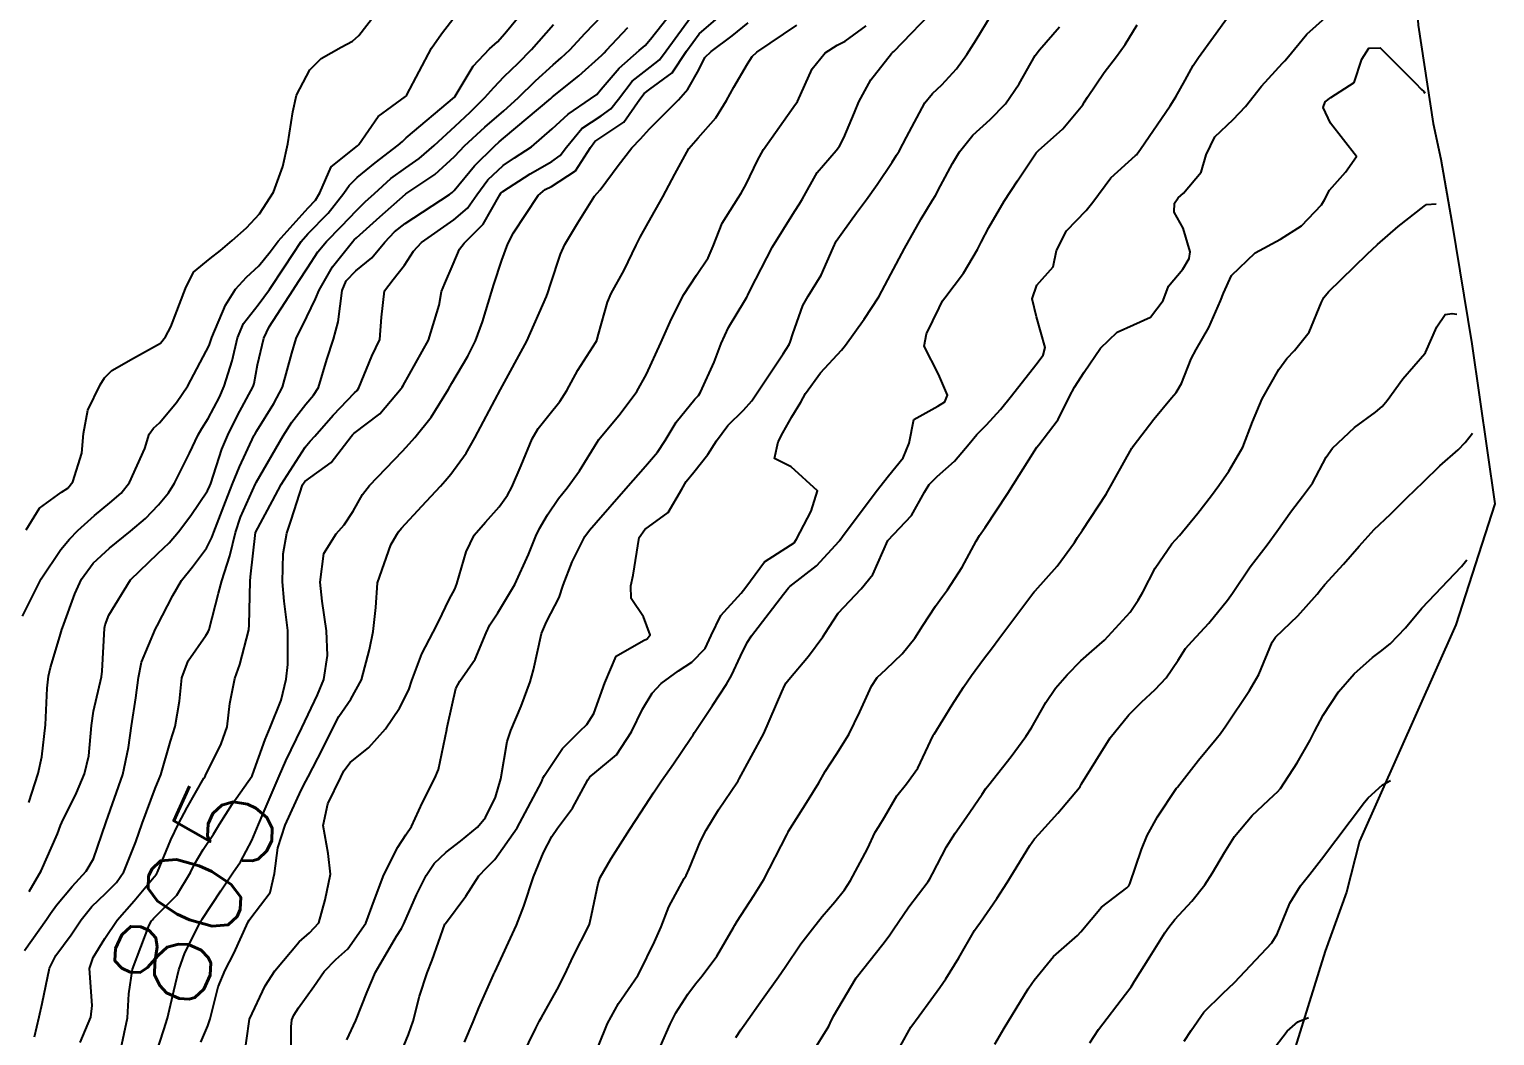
# Model space of a CAD drawing. Header units: metres. Extents: x 307586 to 320046, y 7427249 to 7434250.
# Drawn here: x 319628.2 to 319688.5, y 7428049.3 to 7428090.7 of the extents above; entities that cross this region are included whole.
import ezdxf
from ezdxf.enums import TextEntityAlignment as Align

# ---------------------------------------------------------------- set-up
doc = ezdxf.new("R2010")
doc.units = ezdxf.units.M
doc.header["$MEASUREMENT"] = 0
for name, color, linetype in [('Area', 45, 'Continuous'), ('Cotas', 45, 'Continuous'), ('Curvas de Nivel 1m', 11, 'Continuous'), ('Curvas de Nivel 5m', 15, 'Continuous')]:
    doc.layers.add(name, color=color, linetype=linetype)
doc.styles.add('Style-STANDARD', font='STANDARD.shx')

msp = doc.modelspace()

# ---------------------------------------------------------------- linework, layer by layer
at = {"layer": 'Area'}
msp.add_polyline3d([(319680.504, 7428131.322, 797.167), (319681.657, 7428122.51, 801.926), (319682.036, 7428118.737, 799.927), (319683.315, 7428109, 808.707), (319684.799, 7428097.795, 815.316), (319685.151, 7428093.786, 814.606), (319685.343, 7428090.855, 815.206), (319685.949, 7428086.814, 816.097), (319686.269, 7428085.34, 815.987), (319686.715, 7428082.757, 816.797), (319687.545, 7428077.747, 817.767), (319688.484, 7428071.179, 818.994), (319686.885, 7428066.201, 819.516), (319682.919, 7428057.313, 820.177), (319682.395, 7428055.214, 820.488), (319681.515, 7428052.785, 820.687), (319677.749, 7428040.725, 821.817)], dxfattribs=at)
at = {"layer": 'Curvas de Nivel 1m', "flags": 128}
for points, elevation in [([(319628.087, 7428070.101), (319628.627, 7428070.992), (319629.537, 7428071.653), (319629.793, 7428071.823), (319630.006, 7428072.075), (319630.367, 7428073.26), (319630.439, 7428074.071), (319630.624, 7428075.023), (319631.122, 7428076.065), (319631.301, 7428076.358), (319631.599, 7428076.66), (319632.496, 7428077.159), (319633.61, 7428077.782), (319633.814, 7428078.037), (319634.028, 7428078.445), (319634.636, 7428080.025), (319634.971, 7428080.692), (319635.652, 7428081.252), (319636.074, 7428081.589), (319636.559, 7428082.001), (319637.144, 7428082.52), (319637.674, 7428083.098), (319638.259, 7428083.981), (319638.637, 7428085.037), (319638.846, 7428085.973), (319639.049, 7428087.293), (319639.199, 7428087.968), (319639.743, 7428089.014), (319640.22, 7428089.483), (319641.038, 7428089.947), (319641.508, 7428090.191), (319641.76, 7428090.432), (319642.428, 7428091.279)], 798), ([(319630.304, 7428049.029), (319630.747, 7428050.065), (319630.794, 7428050.551), (319630.687, 7428052.066), (319630.844, 7428052.528), (319631.315, 7428053.306), (319631.825, 7428054.052), (319632.518, 7428054.859), (319633.35, 7428055.841), (319633.437, 7428055.944), (319633.483, 7428056.029), (319634.033, 7428057.357), (319634.348, 7428058.02), (319634.703, 7428058.693), (319635.392, 7428059.896), (319635.439, 7428059.963), (319635.46, 7428060.009), (319636.106, 7428061.31), (319636.355, 7428062.001), (319636.465, 7428062.967), (319636.669, 7428063.998), (319636.876, 7428064.571), (319637.239, 7428065.992), (319637.261, 7428066.206), (319637.299, 7428067.992), (319637.315, 7428068.171), (319637.513, 7428069.99), (319638.219, 7428071.293), (319638.569, 7428071.975), (319639.558, 7428073.505), (319639.769, 7428073.75), (319639.961, 7428073.956), (319640.707, 7428074.817), (319641.59, 7428075.731), (319641.695, 7428075.835), (319641.762, 7428075.938), (319642.302, 7428077.237), (319642.627, 7428077.93), (319642.702, 7428078.85), (319642.816, 7428079.928), (319643.174, 7428080.39), (319643.649, 7428080.979), (319644.01, 7428081.563), (319644.343, 7428081.91), (319645.673, 7428082.851), (319646.234, 7428083.328), (319646.614, 7428083.881), (319647.071, 7428084.498), (319647.701, 7428085.082), (319648.166, 7428085.403), (319648.867, 7428085.853), (319649.72, 7428086.584), (319650.373, 7428087.187), (319651.287, 7428087.824), (319651.556, 7428088.001), (319651.739, 7428088.213), (319652.478, 7428089.087), (319653.295, 7428089.805), (319653.547, 7428090.02), (319653.768, 7428090.279), (319654.95, 7428091.782)], 804), ([(319651.255, 7428047.98), (319651.99, 7428049.809), (319652.449, 7428050.639), (319653.234, 7428051.791), (319653.304, 7428051.911), (319653.932, 7428053.169), (319654.205, 7428053.781), (319654.513, 7428054.601), (319655.151, 7428055.772), (319655.228, 7428055.897), (319655.357, 7428056.165), (319655.822, 7428057.312), (319656.045, 7428057.763), (319656.554, 7428058.589), (319657.337, 7428059.751), (319657.364, 7428059.79), (319657.404, 7428059.866), (319658.429, 7428061.735), (319659.157, 7428063.441), (319659.29, 7428063.722), (319659.348, 7428063.818), (319659.446, 7428063.95), (319660.262, 7428064.911), (319660.845, 7428065.706), (319661.092, 7428066.089), (319661.483, 7428066.673), (319662.42, 7428067.686), (319662.907, 7428068.273), (319663.523, 7428069.67), (319664.498, 7428070.695), (319665.027, 7428071.655), (319665.227, 7428071.973), (319665.549, 7428072.3), (319666.272, 7428072.926), (319666.868, 7428073.637), (319667.181, 7428074.021), (319667.575, 7428074.416), (319668.16, 7428075.046), (319668.607, 7428075.615), (319669.606, 7428076.886), (319669.918, 7428077.289), (319669.994, 7428077.596), (319669.632, 7428078.86), (319669.46, 7428079.603), (319669.648, 7428080.156), (319670.327, 7428080.922), (319670.466, 7428081.592), (319670.867, 7428082.392), (319671.679, 7428083.237), (319671.95, 7428083.577), (319672.692, 7428084.576), (319673.712, 7428085.498), (319673.745, 7428085.527), (319673.772, 7428085.559), (319673.916, 7428085.758), (319675.142, 7428087.539), (319675.374, 7428087.899), (319675.749, 7428088.594), (319676.086, 7428089.199), (319676.299, 7428089.525), (319676.917, 7428090.373), (319677.746, 7428091.51)], 814), ([(319627.931, 7428066.557), (319628.695, 7428068.092), (319629.505, 7428069.299), (319629.862, 7428069.723), (319630.205, 7428070.073), (319630.892, 7428070.697), (319631.53, 7428071.22), (319631.983, 7428071.606), (319632.336, 7428072.048), (319632.957, 7428073.446), (319633.139, 7428074.044), (319633.325, 7428074.284), (319633.57, 7428074.507), (319634.27, 7428075.342), (319634.726, 7428076.023), (319635.61, 7428077.679), (319635.697, 7428077.925), (319635.723, 7428078.009), (319636.283, 7428079.346), (319636.698, 7428079.999), (319637.138, 7428080.497), (319637.647, 7428080.957), (319638.113, 7428081.526), (319638.453, 7428081.978), (319639.677, 7428083.34), (319639.98, 7428083.657), (319640.156, 7428083.955), (319640.624, 7428085.026), (319641.712, 7428085.891), (319641.74, 7428085.912), (319641.769, 7428085.939), (319642.565, 7428087.091), (319643.687, 7428087.92), (319643.712, 7428087.941), (319643.734, 7428087.984), (319644.751, 7428089.905), (319645.166, 7428090.495), (319645.774, 7428091.274)], 799), ([(319628.016, 7428052.806), (319628.916, 7428054.086), (319629.082, 7428054.328), (319629.332, 7428054.674), (319629.977, 7428055.44), (319630.547, 7428056.068), (319630.846, 7428056.577), (319631.357, 7428058.06), (319631.373, 7428058.096), (319632.057, 7428060.05), (319632.293, 7428061.163), (319632.416, 7428062.045), (319632.589, 7428063.197), (319632.697, 7428064.041), (319632.826, 7428064.666), (319633.407, 7428066.031), (319633.474, 7428066.16), (319634.109, 7428067.401), (319634.475, 7428068.02), (319634.924, 7428068.59), (319635.506, 7428069.355), (319635.725, 7428069.793), (319635.804, 7428070.007), (319636.275, 7428071.259), (319636.567, 7428072), (319636.85, 7428072.697), (319637.462, 7428073.991), (319637.497, 7428074.057), (319637.566, 7428074.181), (319638.266, 7428075.296), (319638.625, 7428075.975), (319639.011, 7428077.373), (319639.185, 7428077.966), (319639.622, 7428078.854), (319639.984, 7428079.602), (319640.128, 7428079.955), (319640.679, 7428080.918), (319641.498, 7428081.942), (319641.577, 7428082.027), (319641.665, 7428082.113), (319642.631, 7428082.973), (319643.683, 7428083.905), (319643.7, 7428083.92), (319644.888, 7428084.709), (319645.706, 7428085.449), (319645.916, 7428085.682), (319646.118, 7428085.886), (319646.945, 7428086.653), (319647.727, 7428087.325), (319648.317, 7428087.861), (319649.028, 7428088.567), (319649.754, 7428089.222), (319650.093, 7428089.502), (319650.438, 7428089.833), (319651.075, 7428090.522), (319651.777, 7428091.247)], 802), ([(319628.201, 7428055.236), (319628.697, 7428056.09), (319629.368, 7428057.604), (319629.493, 7428057.957), (319629.544, 7428058.078), (319630.158, 7428059.3), (319630.486, 7428060.069), (319630.655, 7428060.817), (319630.774, 7428062.066), (319630.846, 7428062.648), (319631.177, 7428064.063), (319631.214, 7428064.295), (319631.305, 7428066.062), (319631.334, 7428066.201), (319631.478, 7428066.597), (319632.379, 7428068.047), (319633.504, 7428069.13), (319633.965, 7428069.568), (319634.345, 7428070.022), (319634.85, 7428070.69), (319635.538, 7428071.708), (319635.638, 7428071.912), (319635.672, 7428072.009), (319636.136, 7428073.426), (319636.373, 7428074.002), (319636.775, 7428074.798), (319637.416, 7428075.992), (319637.463, 7428076.122), (319637.602, 7428076.891), (319637.861, 7428077.986), (319638.081, 7428078.446), (319639.068, 7428079.968), (319639.289, 7428080.314), (319639.647, 7428080.877), (319640.082, 7428081.53), (319640.429, 7428081.952), (319641.036, 7428082.58), (319641.676, 7428083.244), (319642.031, 7428083.584), (319642.406, 7428083.933), (319643.075, 7428084.543), (319643.699, 7428084.989), (319644.246, 7428085.37), (319644.861, 7428085.903), (319645.721, 7428086.702), (319646.342, 7428087.269), (319646.953, 7428087.878), (319647.316, 7428088.295), (319647.746, 7428088.734), (319648.325, 7428089.291), (319648.872, 7428089.853), (319649.773, 7428090.878)], 801), ([(319628.43, 7428049.258), (319628.617, 7428050.09), (319628.737, 7428050.633), (319629.044, 7428052.084), (319629.308, 7428052.613), (319629.94, 7428053.451), (319630.35, 7428054.07), (319630.777, 7428054.62), (319631.339, 7428055.15), (319631.798, 7428055.601), (319632.105, 7428056.049), (319632.598, 7428057.274), (319632.854, 7428058.038), (319633.387, 7428059.465), (319633.556, 7428059.864), (319633.62, 7428060.028), (319634.014, 7428061.424), (319634.204, 7428062.022), (319634.393, 7428063.061), (319634.488, 7428064.02), (319634.749, 7428064.722), (319635.469, 7428065.761), (319635.57, 7428065.91), (319635.609, 7428066.009), (319635.989, 7428067.504), (319636.129, 7428068.004), (319636.462, 7428069.042), (319636.699, 7428069.998), (319636.898, 7428070.62), (319637.515, 7428071.99), (319637.522, 7428072.011), (319637.544, 7428072.05), (319638.656, 7428073.974), (319639.012, 7428074.527), (319639.583, 7428075.269), (319639.907, 7428075.638), (319640.109, 7428075.955), (319640.447, 7428077.109), (319640.723, 7428077.949), (319640.912, 7428078.655), (319641.077, 7428079.946), (319641.24, 7428080.343), (319641.645, 7428080.751), (319642.299, 7428081.288), (319642.838, 7428081.928), (319643.233, 7428082.358), (319643.671, 7428082.701), (319645.488, 7428083.893), (319645.604, 7428083.971), (319645.685, 7428084.054), (319646.519, 7428085.063), (319647.341, 7428085.874), (319647.535, 7428086.052), (319647.716, 7428086.204), (319649.662, 7428087.841), (319649.7, 7428087.874), (319649.734, 7428087.905), (319650.81, 7428088.767), (319651.76, 7428089.616), (319651.862, 7428089.719), (319651.957, 7428089.818), (319652.829, 7428090.753)], 803), ([(319633.253, 7428048.03), (319633.748, 7428049.545), (319633.89, 7428050.024), (319634.154, 7428051.158), (319634.359, 7428052.019), (319634.614, 7428052.713), (319635.269, 7428054.011), (319635.291, 7428054.042), (319635.324, 7428054.095), (319636.086, 7428055.258), (319636.589, 7428055.998), (319636.892, 7428056.46), (319637.366, 7428057.329), (319637.644, 7428057.986), (319637.836, 7428058.441), (319638.484, 7428059.974), (319638.759, 7428060.613), (319639.423, 7428061.96), (319640.067, 7428063.323), (319640.321, 7428063.951), (319640.473, 7428064.935), (319640.434, 7428065.95), (319640.262, 7428067.175), (319640.178, 7428067.953), (319640.321, 7428069.135), (319640.827, 7428069.947), (319641.156, 7428070.306), (319641.527, 7428070.872), (319641.916, 7428071.555), (319642.201, 7428071.93), (319643.557, 7428073.34), (319643.831, 7428073.636), (319644.068, 7428073.905), (319644.738, 7428074.74), (319645.457, 7428075.892), (319645.595, 7428076.137), (319646.249, 7428077.241), (319646.57, 7428077.88), (319646.848, 7428078.651), (319647.221, 7428079.874), (319647.323, 7428080.188), (319647.653, 7428081.193), (319647.895, 7428081.867), (319648.125, 7428082.32), (319649.146, 7428083.848), (319649.434, 7428084.097), (319649.689, 7428084.225), (319650.672, 7428084.857), (319651.29, 7428085.824), (319651.467, 7428086.071), (319651.717, 7428086.231), (319652.666, 7428086.869), (319653.325, 7428087.804), (319653.497, 7428088.042), (319653.739, 7428088.22), (319654.647, 7428088.889), (319655.237, 7428089.778), (319655.77, 7428090.492), (319656.451, 7428091.088)], 806), ([(319635.263, 7428049.044), (319635.561, 7428049.716), (319635.645, 7428050.006), (319635.979, 7428051.317), (319636.272, 7428052), (319636.62, 7428052.686), (319637.215, 7428053.991), (319637.252, 7428054.062), (319637.325, 7428054.149), (319638.124, 7428055.196), (319638.292, 7428055.976), (319638.427, 7428057.038), (319638.734, 7428057.97), (319639.387, 7428059.403), (319639.581, 7428059.768), (319639.686, 7428059.957), (319640.275, 7428061.087), (319640.697, 7428061.947), (319640.947, 7428062.425), (319641.435, 7428063.144), (319641.881, 7428063.933), (319642.201, 7428065.19), (319642.349, 7428065.927), (319642.47, 7428066.912), (319642.536, 7428067.924), (319643.077, 7428069.485), (319643.327, 7428069.913), (319643.399, 7428070.027), (319643.517, 7428070.173), (319644.353, 7428071.079), (319645.124, 7428071.894), (319645.322, 7428072.115), (319645.548, 7428072.389), (319646.182, 7428073.258), (319646.532, 7428073.88), (319646.892, 7428074.558), (319647.593, 7428075.87), (319648.676, 7428077.854), (319649.49, 7428079.692), (319649.545, 7428079.841), (319649.646, 7428080.19), (319650.056, 7428081.439), (319650.244, 7428081.834), (319650.777, 7428082.724), (319651.461, 7428083.822), (319651.563, 7428083.943), (319651.687, 7428084.083), (319652.431, 7428085.084), (319652.994, 7428085.807), (319653.345, 7428086.175), (319653.721, 7428086.587), (319654.908, 7428087.782), (319655.3, 7428088.216), (319655.752, 7428089.015), (319656.003, 7428089.524), (319656.251, 7428089.765), (319657.114, 7428090.412), (319657.775, 7428090.947)], 807), ([(319637.015, 7428048.233), (319637.273, 7428049.99), (319637.918, 7428051.356), (319638.308, 7428051.975), (319639.315, 7428053.173), (319639.731, 7428053.544), (319640.121, 7428053.952), (319640.386, 7428054.9), (319640.598, 7428055.948), (319640.506, 7428056.804), (319640.293, 7428057.951), (319640.496, 7428058.835), (319641.031, 7428059.944), (319641.146, 7428060.193), (319641.402, 7428060.547), (319642.179, 7428061.161), (319642.866, 7428061.918), (319643.432, 7428062.773), (319643.817, 7428063.528), (319643.939, 7428063.905), (319644.351, 7428065.009), (319644.827, 7428065.896), (319645.046, 7428066.326), (319645.486, 7428067.236), (319645.708, 7428067.671), (319645.799, 7428067.887), (319646.184, 7428069.205), (319646.511, 7428069.88), (319646.976, 7428070.421), (319647.531, 7428071.048), (319647.873, 7428071.53), (319648.052, 7428071.862), (319648.446, 7428072.751), (319648.899, 7428073.85), (319649.14, 7428074.276), (319649.578, 7428074.823), (319650.038, 7428075.384), (319650.318, 7428075.833), (319650.767, 7428076.663), (319651.516, 7428077.821), (319651.549, 7428077.886), (319651.618, 7428078.144), (319651.988, 7428079.466), (319652.148, 7428079.815), (319652.684, 7428080.779), (319653.171, 7428081.805), (319653.333, 7428082.136), (319653.672, 7428082.723), (319654.274, 7428083.791), (319654.758, 7428084.723), (319655.34, 7428085.776), (319655.717, 7428086.223), (319656.447, 7428087.041), (319656.882, 7428087.759), (319657.189, 7428088.308), (319657.756, 7428089.266), (319657.944, 7428089.563), (319658.14, 7428089.744), (319659.774, 7428090.857)], 808), ([(319638.965, 7428047.964), (319638.977, 7428049.671), (319639.016, 7428049.964), (319639.088, 7428050.15), (319639.28, 7428050.451), (319639.92, 7428051.327), (319640.338, 7428051.95), (319640.816, 7428052.437), (319641.312, 7428052.884), (319642.047, 7428053.929), (319642.4, 7428054.861), (319642.796, 7428055.918), (319643.364, 7428057.053), (319643.705, 7428057.571), (319643.93, 7428057.904), (319644.386, 7428058.897), (319644.896, 7428059.895), (319645.036, 7428060.256), (319645.382, 7428061.89), (319645.387, 7428061.927), (319645.425, 7428062.117), (319645.751, 7428063.576), (319645.918, 7428063.885), (319646.548, 7428064.787), (319646.998, 7428065.875), (319647.148, 7428066.202), (319647.481, 7428066.693), (319648.188, 7428067.86), (319648.746, 7428069.092), (319649.044, 7428069.847), (319649.201, 7428070.162), (319649.526, 7428070.717), (319649.979, 7428071.395), (319650.335, 7428071.832), (319650.841, 7428072.536), (319651.562, 7428073.714), (319651.638, 7428073.819), (319652.511, 7428074.874), (319653.197, 7428075.796), (319653.6, 7428076.504), (319654.192, 7428077.791), (319654.628, 7428078.785), (319655.13, 7428079.778), (319655.651, 7428080.578), (319656.133, 7428081.29), (319656.343, 7428081.763), (319656.714, 7428082.718), (319657.365, 7428083.753), (319657.494, 7428083.944), (319657.691, 7428084.317), (319658.157, 7428085.292), (319658.41, 7428085.74), (319659.732, 7428087.606), (319659.782, 7428087.67), (319659.807, 7428087.719), (319660.417, 7428089.049), (319660.949, 7428089.708), (319661.445, 7428090.024), (319661.768, 7428090.188), (319662.638, 7428090.828)], 809), ([(319643.254, 7428048.028), (319643.812, 7428049.36), (319643.999, 7428049.903), (319644.254, 7428050.934), (319644.572, 7428051.897), (319644.788, 7428052.415), (319645.308, 7428053.89), (319645.323, 7428053.919), (319646.17, 7428055.052), (319646.698, 7428055.877), (319647.019, 7428056.211), (319647.36, 7428056.553), (319648.271, 7428057.857), (319649.277, 7428059.727), (319649.322, 7428059.841), (319649.339, 7428059.896), (319649.395, 7428060.008), (319650.136, 7428061.109), (319650.86, 7428061.826), (319651.144, 7428062.104), (319651.43, 7428062.558), (319651.884, 7428063.813), (319652.356, 7428064.91), (319653.469, 7428065.558), (319653.631, 7428065.628), (319653.752, 7428065.787), (319653.48, 7428066.535), (319652.968, 7428067.278), (319652.947, 7428067.798), (319653.05, 7428068.246), (319653.298, 7428069.793), (319653.526, 7428070.121), (319654.494, 7428070.819), (319655.051, 7428071.775), (319655.228, 7428072.091), (319655.55, 7428072.482), (319656.123, 7428073.198), (319656.472, 7428073.761), (319656.938, 7428074.391), (319657.582, 7428075.029), (319657.924, 7428075.408), (319658.152, 7428075.742), (319659.218, 7428077.335), (319659.464, 7428077.722), (319659.511, 7428077.825), (319659.619, 7428078.156), (319660.022, 7428079.331), (319660.245, 7428079.714), (319660.787, 7428080.573), (319661.268, 7428081.704), (319661.403, 7428081.965), (319661.669, 7428082.352), (319662.238, 7428083.134), (319662.642, 7428083.69), (319663.081, 7428084.297), (319663.706, 7428085.221), (319663.881, 7428085.506), (319663.985, 7428085.676), (319664.296, 7428086.249), (319665.04, 7428087.66), (319665.357, 7428088.037), (319665.744, 7428088.395), (319666.349, 7428089.049), (319666.767, 7428089.64), (319667.151, 7428090.254), (319667.779, 7428091.268)], 811), ([(319646.106, 7428049.04), (319646.465, 7428049.878), (319646.704, 7428050.454), (319647.302, 7428051.805), (319647.323, 7428051.85), (319647.332, 7428051.87), (319647.355, 7428051.921), (319648.251, 7428053.856), (319648.556, 7428054.63), (319648.95, 7428055.846), (319649.363, 7428056.838), (319649.707, 7428057.499), (319649.943, 7428057.834), (319650.552, 7428058.657), (319651.189, 7428059.822), (319651.271, 7428059.945), (319651.396, 7428060.048), (319652.363, 7428060.852), (319652.986, 7428061.797), (319653.432, 7428062.732), (319653.83, 7428063.395), (319654.194, 7428063.782), (319654.919, 7428064.308), (319655.456, 7428064.67), (319656.006, 7428065.224), (319656.263, 7428065.762), (319656.655, 7428066.585), (319657.49, 7428067.502), (319657.686, 7428067.747), (319658.452, 7428068.793), (319659.519, 7428069.472), (319659.67, 7428069.569), (319659.771, 7428069.718), (319660.368, 7428070.878), (319660.627, 7428071.709), (319659.553, 7428072.696), (319658.86, 7428073.035), (319659.009, 7428073.728), (319659.204, 7428074.089), (319659.578, 7428074.746), (319659.95, 7428075.354), (319660.131, 7428075.715), (319660.755, 7428076.554), (319661.611, 7428077.495), (319661.776, 7428077.698), (319662.555, 7428078.76), (319663.147, 7428079.677), (319663.652, 7428080.614), (319664.205, 7428081.672), (319664.901, 7428082.888), (319665.365, 7428083.655), (319665.483, 7428083.855), (319665.692, 7428084.244), (319666.188, 7428085.163), (319666.471, 7428085.642), (319667.021, 7428086.335), (319667.726, 7428086.972), (319668.368, 7428087.62), (319668.919, 7428088.439), (319669.586, 7428089.603), (319669.765, 7428089.838), (319670.582, 7428090.785)], 812), ([(319648.178, 7428047.856), (319649.046, 7428049.618), (319649.161, 7428049.842), (319649.2, 7428049.915), (319649.276, 7428050.053), (319649.924, 7428051.203), (319650.239, 7428051.831), (319650.576, 7428052.561), (319651.222, 7428053.821), (319651.25, 7428053.895), (319651.33, 7428054.262), (319651.603, 7428055.563), (319651.698, 7428055.815), (319652.146, 7428056.594), (319652.909, 7428057.797), (319653.38, 7428058.516), (319653.88, 7428059.294), (319654.21, 7428059.782), (319654.707, 7428060.48), (319655.421, 7428061.543), (319655.51, 7428061.681), (319655.566, 7428061.769), (319656.308, 7428062.888), (319656.881, 7428063.756), (319657.088, 7428064.114), (319657.46, 7428064.905), (319657.737, 7428065.478), (319657.917, 7428065.743), (319659.23, 7428067.464), (319659.432, 7428067.721), (319659.463, 7428067.751), (319659.494, 7428067.778), (319660.592, 7428068.623), (319661.522, 7428069.641), (319661.549, 7428069.673), (319661.566, 7428069.699), (319661.658, 7428069.832), (319663.037, 7428071.678), (319663.549, 7428072.328), (319664.159, 7428073.062), (319664.402, 7428073.662), (319664.596, 7428074.641), (319665.586, 7428075.192), (319665.869, 7428075.367), (319665.971, 7428075.646), (319665.601, 7428076.498), (319665.02, 7428077.656), (319665.11, 7428078.166), (319665.637, 7428079.237), (319665.774, 7428079.516), (319665.868, 7428079.648), (319666.635, 7428080.658), (319667.214, 7428081.634), (319667.365, 7428081.934), (319667.672, 7428082.538), (319668.314, 7428083.621), (319668.859, 7428084.449), (319669.627, 7428085.601), (319669.714, 7428085.692), (319670.724, 7428086.589), (319671.537, 7428087.582), (319671.614, 7428087.702), (319671.738, 7428087.896), (319672.423, 7428088.903), (319672.929, 7428089.568), (319673.282, 7428090.051), (319673.776, 7428090.864)], 813), ([(319657.275, 7428049.24), (319657.478, 7428049.549), (319657.611, 7428049.745), (319658.372, 7428050.813), (319659.023, 7428051.724), (319659.307, 7428052.133), (319659.951, 7428053.08), (319660.423, 7428053.709), (319660.826, 7428054.21), (319661.34, 7428054.816), (319661.738, 7428055.303), (319661.99, 7428055.69), (319662.682, 7428056.996), (319663.009, 7428057.675), (319663.147, 7428057.903), (319663.382, 7428058.291), (319663.895, 7428059.166), (319664.291, 7428059.661), (319664.759, 7428060.307), (319665.393, 7428061.65), (319665.401, 7428061.672), (319665.423, 7428061.705), (319666.174, 7428062.904), (319666.635, 7428063.638), (319666.965, 7428064.12), (319667.46, 7428064.783), (319667.828, 7428065.264), (319668.093, 7428065.621), (319669.492, 7428067.492), (319669.541, 7428067.551), (319669.587, 7428067.599), (319670.49, 7428068.609), (319671.198, 7428069.583), (319671.323, 7428069.783), (319671.528, 7428070.092), (319672.504, 7428071.566), (319673.562, 7428073.459), (319673.596, 7428073.516), (319673.618, 7428073.549), (319674.465, 7428074.656), (319675.196, 7428075.534), (319675.376, 7428075.752), (319675.599, 7428076.127), (319676.006, 7428077.129), (319676.199, 7428077.524), (319676.724, 7428078.422), (319677.21, 7428079.514), (319677.326, 7428079.833), (319677.653, 7428080.558), (319678.633, 7428081.495), (319679.669, 7428082.059), (319680.54, 7428082.606), (319681.359, 7428083.463), (319681.481, 7428083.667), (319681.692, 7428084.074), (319682.345, 7428084.808), (319682.798, 7428085.449), (319681.727, 7428086.82), (319681.423, 7428087.463), (319681.506, 7428087.693), (319681.739, 7428087.88), (319682.707, 7428088.492), (319683.023, 7428089.447), (319683.31, 7428089.902), (319683.768, 7428089.918), (319685.216, 7428088.479), (319685.477, 7428088.209), (319685.563, 7428088.128), (319685.613, 7428088.05)], 816), ([(319660.398, 7428048.576), (319661.095, 7428049.702), (319661.155, 7428049.831), (319661.287, 7428050.114), (319662.225, 7428051.686), (319663.317, 7428053.074), (319663.575, 7428053.413), (319663.744, 7428053.666), (319664.386, 7428054.61), (319665.176, 7428055.652), (319665.247, 7428055.758), (319665.356, 7428055.961), (319665.943, 7428057.069), (319666.293, 7428057.641), (319666.741, 7428058.278), (319667.397, 7428059.234), (319667.558, 7428059.471), (319667.678, 7428059.626), (319668.593, 7428060.79), (319669.202, 7428061.603), (319669.427, 7428061.972), (319670.018, 7428063.013), (319670.423, 7428063.59), (319670.898, 7428064.139), (319671.46, 7428064.718), (319671.916, 7428065.123), (319672.429, 7428065.566), (319673.485, 7428066.716), (319673.823, 7428067.213), (319674.005, 7428067.545), (319674.514, 7428068.534), (319675.209, 7428069.533), (319675.361, 7428069.696), (319675.526, 7428069.877), (319676.268, 7428070.79), (319676.835, 7428071.517), (319677.135, 7428071.926), (319677.553, 7428072.514), (319678.12, 7428073.502), (319678.526, 7428074.548), (319678.919, 7428075.49), (319679.605, 7428076.7), (319679.936, 7428077.151), (319680.254, 7428077.474), (319680.856, 7428078.237), (319681.355, 7428079.463), (319681.452, 7428079.655), (319681.647, 7428079.882), (319683.237, 7428081.436), (319683.667, 7428081.838), (319684.516, 7428082.58), (319685.584, 7428083.411), (319685.639, 7428083.455), (319685.684, 7428083.478), (319686.073, 7428083.51)], 817), ([(319664.044, 7428048.89), (319664.475, 7428049.658), (319664.818, 7428050.124), (319665.294, 7428050.778), (319665.658, 7428051.288), (319665.903, 7428051.644), (319666.438, 7428052.513), (319667.088, 7428053.632), (319667.184, 7428053.773), (319667.328, 7428053.981), (319668.01, 7428054.953), (319668.432, 7428055.614), (319669.368, 7428057.133), (319669.561, 7428057.408), (319669.732, 7428057.596), (319670.515, 7428058.459), (319671.402, 7428059.518), (319671.428, 7428059.554), (319671.445, 7428059.579), (319671.488, 7428059.663), (319672.665, 7428061.561), (319673.432, 7428062.502), (319673.959, 7428063.023), (319674.522, 7428063.539), (319674.966, 7428064.019), (319675.461, 7428064.749), (319675.773, 7428065.222), (319676.039, 7428065.524), (319676.728, 7428066.27), (319677.49, 7428067.218), (319677.694, 7428067.507), (319678.423, 7428068.582), (319679.124, 7428069.486), (319679.529, 7428070.041), (319680.12, 7428070.891), (319680.584, 7428071.47), (319680.985, 7428072.029), (319681.559, 7428073.089), (319681.813, 7428073.456), (319682.712, 7428074.306), (319683.586, 7428074.947), (319683.849, 7428075.168), (319684.061, 7428075.425), (319684.705, 7428076.316), (319685.612, 7428077.356), (319685.635, 7428077.388), (319686.107, 7428078.453), (319686.45, 7428078.954), (319686.733, 7428078.999), (319686.923, 7428078.97)], 818), ([(319667.93, 7428048.964), (319668.302, 7428049.615), (319669.299, 7428051.232), (319669.447, 7428051.453), (319669.546, 7428051.598), (319670.34, 7428052.562), (319671.321, 7428053.434), (319671.456, 7428053.578), (319672.31, 7428054.594), (319673.351, 7428055.391), (319673.434, 7428055.467), (319673.473, 7428055.549), (319673.952, 7428056.959), (319674.192, 7428057.542), (319674.612, 7428058.31), (319675.402, 7428059.479), (319675.425, 7428059.508), (319675.443, 7428059.53), (319676.297, 7428060.638), (319677.023, 7428061.514), (319677.204, 7428061.734), (319677.428, 7428062.048), (319678.404, 7428063.496), (319678.781, 7428064.162), (319679.33, 7428065.482), (319679.475, 7428065.691), (319680.386, 7428066.569), (319681.18, 7428067.463), (319681.317, 7428067.64), (319681.499, 7428067.857), (319682.268, 7428068.692), (319682.906, 7428069.439), (319683.53, 7428070.116), (319684.205, 7428070.755), (319684.873, 7428071.417), (319685.211, 7428071.749), (319685.55, 7428072.077), (319686.227, 7428072.732), (319686.985, 7428073.396), (319687.272, 7428073.688), (319687.573, 7428074.08)], 819), ([(319675.714, 7428049.088), (319675.993, 7428049.523), (319676.526, 7428050.282), (319677.298, 7428051.045), (319677.78, 7428051.503), (319679.319, 7428053.123), (319679.533, 7428053.478), (319680.056, 7428054.759), (319680.501, 7428055.469), (319680.879, 7428055.943), (319681.364, 7428056.567), (319683.132, 7428058.906), (319683.282, 7428059.083), (319683.873, 7428059.618), (319684.193, 7428059.8)], 821), ([(319679.27, 7428048.62), (319679.949, 7428049.492), (319680.387, 7428049.885), (319680.823, 7428050.06)], 822)]:
    msp.add_lwpolyline(points, dxfattribs=dict(at, elevation=elevation))
at = {"layer": 'Curvas de Nivel 5m', "flags": 128}
for points, elevation in [([(319628.186, 7428058.902), (319628.578, 7428060.092), (319628.723, 7428060.77), (319628.88, 7428062.088), (319628.949, 7428063.599), (319629, 7428064.087), (319629.089, 7428064.445), (319629.467, 7428065.714), (319629.55, 7428066.001), (319629.573, 7428066.079), (319630.089, 7428067.472), (319630.356, 7428068.071), (319630.832, 7428068.735), (319631.506, 7428069.352), (319632.377, 7428070.047), (319632.985, 7428070.574), (319633.529, 7428071.135), (319633.933, 7428071.63), (319634.187, 7428072.024), (319634.8, 7428073.262), (319635.158, 7428074.016), (319635.313, 7428074.268), (319635.573, 7428074.681), (319636.028, 7428075.564), (319636.22, 7428076.004), (319636.554, 7428077.05), (319636.775, 7428077.998), (319637.028, 7428078.587), (319637.627, 7428079.357), (319638.089, 7428079.983), (319638.701, 7428080.92), (319639.399, 7428081.964), (319639.666, 7428082.276), (319640.502, 7428083.125), (319641.152, 7428083.945), (319641.37, 7428084.261), (319641.693, 7428084.594), (319642.438, 7428085.197), (319643.383, 7428085.923), (319643.564, 7428086.072), (319643.716, 7428086.213), (319645.706, 7428087.89), (319645.733, 7428087.928), (319646.465, 7428089.163), (319647.139, 7428089.876), (319647.467, 7428090.172), (319647.769, 7428090.505), (319648.887, 7428091.853)], 800), ([(319631.973, 7428048.762), (319632.248, 7428050.045), (319632.304, 7428051.028), (319632.46, 7428052.043), (319633.143, 7428053.855), (319633.242, 7428054.031), (319633.278, 7428054.077), (319633.324, 7428054.124), (319634.274, 7428055.086), (319634.836, 7428056.015), (319635.005, 7428056.365), (319635.363, 7428056.969), (319635.784, 7428057.591), (319636.041, 7428058.003), (319636.558, 7428058.822), (319637.375, 7428059.99), (319637.393, 7428060.028), (319637.917, 7428061.481), (319638.125, 7428061.979), (319638.571, 7428063.109), (319638.78, 7428063.97), (319638.847, 7428064.574), (319638.838, 7428065.97), (319638.688, 7428067.175), (319638.63, 7428067.973), (319638.655, 7428069.123), (319638.809, 7428069.971), (319638.983, 7428070.506), (319639.452, 7428071.961), (319639.544, 7428072.088), (319640.63, 7428072.871), (319641.453, 7428073.941), (319641.5, 7428074.004), (319641.565, 7428074.061), (319642.629, 7428074.873), (319643.513, 7428075.921), (319643.545, 7428075.969), (319643.594, 7428076.04), (319644.628, 7428077.905), (319645.075, 7428079.346), (319645.172, 7428079.897), (319645.301, 7428080.232), (319645.65, 7428081.02), (319645.899, 7428081.648), (319646.097, 7428081.886), (319646.874, 7428082.675), (319647.558, 7428083.871), (319647.608, 7428083.947), (319647.685, 7428084.014), (319648.807, 7428084.743), (319649.704, 7428085.244), (319650.052, 7428085.492), (319650.311, 7428085.834), (319650.944, 7428086.604), (319651.726, 7428087.123), (319652.136, 7428087.409), (319652.442, 7428087.813), (319653.003, 7428088.549), (319653.753, 7428089.126), (319654.126, 7428089.426), (319654.408, 7428089.79), (319655.782, 7428091.675)], 805), ([(319641.265, 7428049.138), (319641.648, 7428049.934), (319642.109, 7428051.11), (319642.445, 7428051.923), (319643.318, 7428053.405), (319643.514, 7428053.715), (319643.611, 7428053.907), (319644.141, 7428055.102), (319644.538, 7428055.898), (319644.869, 7428056.384), (319645.363, 7428056.855), (319645.945, 7428057.306), (319646.644, 7428057.877), (319646.975, 7428058.276), (319647.385, 7428059.115), (319647.6, 7428059.867), (319647.872, 7428061.408), (319648.012, 7428061.861), (319648.44, 7428062.862), (319648.807, 7428063.85), (319648.947, 7428064.351), (319649.285, 7428065.843), (319649.478, 7428066.317), (319649.999, 7428067.323), (319650.169, 7428067.833), (319650.539, 7428068.794), (319651.065, 7428069.825), (319651.251, 7428070.097), (319651.529, 7428070.412), (319652.75, 7428071.802), (319653.552, 7428072.722), (319654.044, 7428073.3), (319654.358, 7428073.782), (319654.816, 7428074.536), (319655.589, 7428075.482), (319655.729, 7428075.631), (319655.824, 7428075.768), (319656.376, 7428076.992), (319656.665, 7428077.759), (319656.963, 7428078.417), (319657.64, 7428079.529), (319657.723, 7428079.667), (319657.765, 7428079.748), (319657.861, 7428079.963), (319658.779, 7428081.733), (319659.678, 7428083.186), (319659.892, 7428083.507), (319660.011, 7428083.717), (319660.621, 7428084.789), (319661.393, 7428085.703), (319661.537, 7428085.879), (319661.718, 7428086.218), (319662.159, 7428087.265), (319662.332, 7428087.694), (319662.829, 7428088.607), (319663.672, 7428089.681), (319663.717, 7428089.727), (319663.764, 7428089.773), (319665.591, 7428091.653)], 810), ([(319654.166, 7428048.879), (319654.574, 7428049.777), (319654.806, 7428050.248), (319655.292, 7428051.019), (319655.618, 7428051.448), (319655.885, 7428051.764), (319656.494, 7428052.576), (319657.176, 7428053.751), (319657.228, 7428053.847), (319657.327, 7428054.017), (319658.016, 7428055.067), (319658.429, 7428055.734), (319659.371, 7428057.564), (319659.419, 7428057.673), (319659.443, 7428057.719), (319660.197, 7428058.906), (319660.685, 7428059.707), (319660.948, 7428060.164), (319661.415, 7428060.883), (319661.921, 7428061.693), (319662.373, 7428062.626), (319662.852, 7428063.679), (319663.091, 7428064.032), (319663.454, 7428064.38), (319664.117, 7428065.009), (319664.629, 7428065.658), (319664.965, 7428066.168), (319665.486, 7428066.963), (319665.773, 7428067.364), (319665.982, 7428067.645), (319666.575, 7428068.571), (319667.154, 7428069.634), (319667.293, 7428069.865), (319667.529, 7428070.207), (319668.453, 7428071.616), (319669.561, 7428073.359), (319669.656, 7428073.505), (319669.736, 7428073.598), (319670.524, 7428074.645), (319670.994, 7428075.586), (319671.206, 7428075.974), (319671.603, 7428076.584), (319672.274, 7428077.57), (319672.952, 7428078.231), (319673.628, 7428078.529), (319674.33, 7428078.845), (319674.854, 7428079.538), (319675.066, 7428080.118), (319675.656, 7428080.821), (319675.923, 7428081.265), (319675.953, 7428081.527), (319675.673, 7428082.499), (319675.304, 7428083.159), (319675.317, 7428083.535), (319675.47, 7428083.749), (319675.689, 7428083.948), (319676.417, 7428084.808), (319676.614, 7428085.521), (319676.977, 7428086.261), (319677.728, 7428086.976), (319678.236, 7428087.502), (319678.891, 7428088.348), (319679.76, 7428089.282), (319679.858, 7428089.383), (319679.93, 7428089.478), (319680.757, 7428090.487), (319681.782, 7428091.404)], 815), ([(319671.826, 7428049.02), (319672.192, 7428049.566), (319673.298, 7428051.019), (319673.525, 7428051.323), (319673.671, 7428051.546), (319674.302, 7428052.551), (319674.921, 7428053.534), (319675.084, 7428053.775), (319675.331, 7428054.087), (319676.027, 7428054.839), (319676.563, 7428055.518), (319676.873, 7428055.999), (319677.366, 7428056.846), (319677.784, 7428057.504), (319678.514, 7428058.365), (319679.399, 7428059.202), (319679.544, 7428059.335), (319679.672, 7428059.477), (319680.36, 7428060.524), (319680.9, 7428061.465), (319681.074, 7428061.816), (319681.433, 7428062.492), (319682.055, 7428063.451), (319682.704, 7428064.191), (319683.464, 7428064.851), (319683.791, 7428065.103), (319684.179, 7428065.423), (319684.816, 7428066.081), (319685.488, 7428066.879), (319687.115, 7428068.598), (319687.343, 7428068.87)], 820)]:
    msp.add_lwpolyline(points, dxfattribs=dict(at, elevation=elevation))

# ---------------------------------------------------------------- texts
at = {"layer": 'Cotas', "style": 'Style-STANDARD'}
msp.add_text('805', height=4, rotation=65.46391, dxfattribs=at).set_placement((319635.001, 7428055.183, 805), align=Align.MIDDLE_CENTER)

doc.saveas('drawing.dxf')
